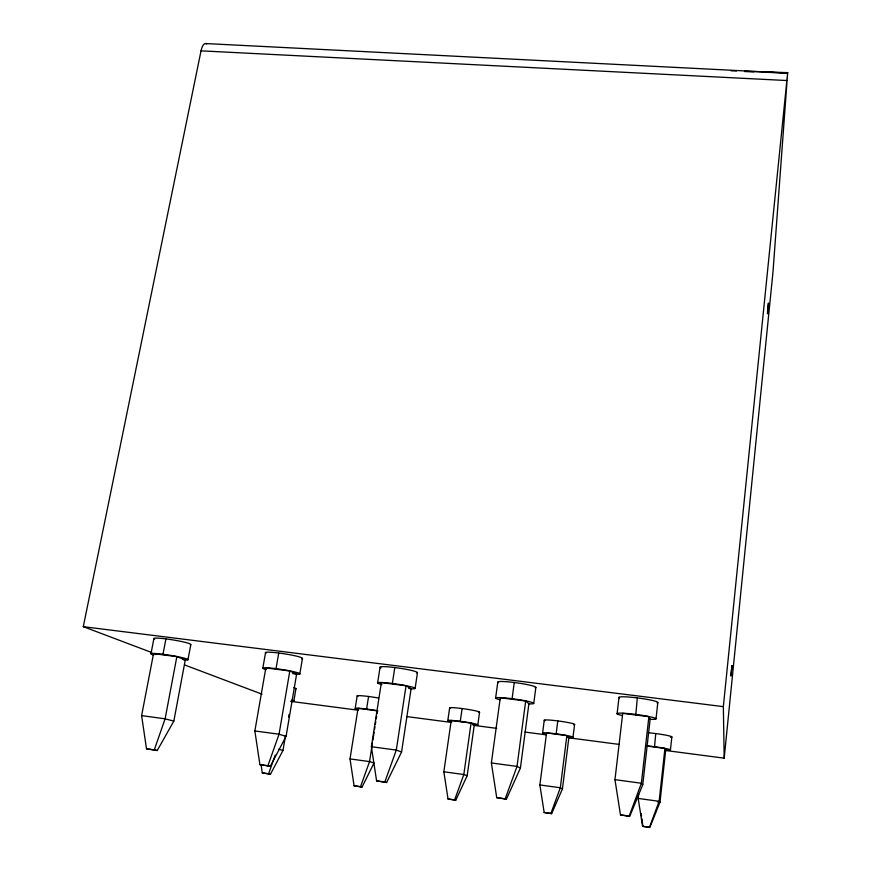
<?xml version="1.0" encoding="UTF-8"?>
<svg xmlns="http://www.w3.org/2000/svg" width="871" height="871" viewBox="0 0 871 871"><rect width="100%" height="100%" fill="white"/><g stroke="black" fill="none" stroke-linecap="round" stroke-linejoin="round"><path stroke-width="1.31" d="M724.193 758.162L723.344 706.642L787.678 72.543L773.002 271.828L724.193 758.162L664.976 750.41M656.037 718.76L657.779 702.712M646.739 746.055L664.932 748.439L659.129 801.309L649.472 827.265L642.569 826.296L638.182 798.435L638.65 794.385M670.42 750.051L671.835 737.062M655.754 733.567L654.524 747.078M648.884 716.681L641.383 783.247L629.2 816.105L620.479 814.897L614.959 779.665L622.721 713.349L648.884 716.681L650.147 719.163L642.765 784.662L629.722 816.399L620.479 814.897M637.3 697.911L635.786 715.015M617.093 713.795L619.02 697.301M566.869 735.614L560.325 787.754L550.908 813.427L544.157 812.48L539.878 784.956L546.563 732.957L566.869 735.614L568.905 737.323L562.459 788.81L551.648 813.666L544.157 812.48M557.799 720.916L556.155 733.85L556.7 734.286M542.622 732.968L544.244 720.208M572.966 737.334L574.599 724.476M520.412 768.091L528.904 703.703L525.692 701.003L500.281 697.769L491.375 762.952L496.731 797.64L506.389 799.197L520.412 768.091L517.026 766.415L491.375 762.952M525.692 701.003L517.026 766.415L505.191 798.816L496.731 797.64M533.738 703.496L535.872 687.426M514.271 682.505L512.094 698.684L512.965 699.38M495.61 698.085L497.809 682.102M471.059 723.082L463.829 774.526L454.618 799.905L448.021 798.979L443.851 771.782L451.222 720.491L471.059 723.082L474.281 724.933L467.172 775.734L455.762 800.199L448.021 798.979M477.809 724.879L479.573 712.195M462.098 708.558L460.28 721.308L461.129 721.787M447.814 720.567L449.643 707.938M401.564 751.989L411.112 688.678L406.049 685.782L381.367 682.635L371.394 746.719L376.599 780.895L386.626 782.506L401.564 751.989L396.294 750.083L371.394 746.719M415.119 688.384L417.481 672.641M406.049 685.782L396.294 750.083L384.808 782.038L376.599 780.895M394.803 667.545L392.353 683.463L393.692 684.203M355.205 708.493L357.143 695.983M372.45 742.887L369.544 761.592L360.54 786.698L354.094 785.794L350.011 758.913L358.046 708.308L377.437 710.845L377.023 713.512M372.864 740.219L374.116 732.206M374.53 729.539L374.944 726.86M375.357 724.193L375.771 721.526M376.185 718.847L376.61 716.18M368.575 696.484L366.593 709.059L367.725 709.571M377.6 683.049L380.05 667.338M261.104 764.934L262.291 772.904L270.489 774.188L282.977 750.454L285.47 735.745M288.639 717.018L289.096 714.351M286.08 736.354L296.619 674.078L289.825 670.986L265.84 667.937L254.855 730.954L259.906 764.629L270.293 766.284L286.08 736.354L279.047 734.22L254.855 730.954M293.865 701.003L295.944 688.711M299.809 673.991L302.422 658.552M289.825 670.986L279.047 734.22L267.887 765.74L259.906 764.629M278.731 653.021L276.031 668.667L277.805 669.461M262.857 667.981L265.568 652.477M173.83 721.144L185.294 659.88L176.857 656.614L153.536 653.642L141.614 715.624L146.513 748.82L157.226 750.519L173.83 721.144L165.12 718.815L141.614 715.624M176.857 656.614L165.12 718.815L154.276 749.898L146.513 748.82M187.94 659.815L190.836 644.551M150.988 653.74L153.895 638.574M165.926 638.9L162.986 654.295L165.185 655.134M151.761 652.531L83.289 626.674L201.038 50.845A14.459 5.248 89.8 0 1 206.754 43.92M262.291 772.904L268.595 773.796L275.192 755.157M642.569 826.296L649.81 827.45L660 802.191L665.716 749.996L664.932 748.439M354.094 785.794L362.064 787.046L374.029 762.942L369.544 761.592L350.011 758.913M731.085 70.812L736.474 70.987M744.563 71.248L787.711 72.641M744.498 71.52L753.927 71.858M762.005 72.162L787.602 73.099L205.589 43.55M201.038 50.845L786.796 80.535M83.289 626.674L723.344 706.642M182.736 659.554L185.294 659.88M292.678 673.577L296.619 674.078M408.673 688.373L411.112 688.678M290.816 701.384L358.112 710.203M406.561 716.55L450.971 722.375M473.857 725.369L496.731 728.363M524.995 732.065L546.531 734.895M568.066 737.715L619.216 744.411M614.959 779.665L641.383 783.247L642.765 784.662M443.851 771.782L463.829 774.526L467.172 775.734M539.878 784.956L560.325 787.754L562.459 788.81M638.182 798.435L659.129 801.309L660 802.191L657.409 801.843M154.276 749.898L157.226 750.519M268.595 773.796L270.489 774.188M267.887 765.74L270.293 766.284M360.54 786.698L362.064 787.046M384.808 782.038L386.626 782.506M454.618 799.905L455.762 800.199M278.513 749.256L282.977 750.454M505.191 798.816L506.389 799.197M550.908 813.427L551.648 813.666M153.536 653.642L156.051 654.589M184.717 664.976L262.062 694.187M641.219 813.568L641.557 816.149M641.894 818.729L642.929 826.481M546.095 734.209A15.362 1.067 7.9 0 1 548.131 732.979A15.362 1.067 7.9 0 1 569.601 736.093A15.362 1.067 7.9 0 1 567.359 737.302M648.22 732.751A15.613 1.209 7.6 0 1 666.718 735.331A15.613 1.209 7.6 0 1 670.452 737.258M647.197 745.87A15.645 1.089 7.7 0 1 667.709 748.94A15.645 1.089 7.7 0 1 664.932 750.029M622.232 715.537A19.674 1.72 7.6 0 1 623.396 713.229A19.674 1.72 7.6 0 1 651.029 717.007A19.674 1.72 7.6 0 1 649.537 719.272M544.908 720.687A15.33 1.187 7.9 0 1 560.042 721.221A15.33 1.187 7.9 0 1 573.543 724.726M499.998 699.772A19.271 1.688 8 0 1 501.968 697.693A19.271 1.688 8 0 1 528.414 701.471A19.271 1.688 8 0 1 528.479 703.833M498.419 682.668A19.216 1.873 8 0 1 517.091 682.886A19.216 1.873 8 0 1 535.132 687.807M619.564 697.998A19.619 1.916 7.5 0 1 638.781 698.096A19.619 1.916 7.5 0 1 657.082 702.984M381.901 684.606A18.988 1.633 8.4 0 1 383.414 682.57A18.988 1.633 8.4 0 1 409.13 686.315A18.988 1.633 8.4 0 1 410.851 688.83M358.721 709.582A15.003 1.023 8.4 0 1 358.732 708.243A15.003 1.023 8.4 0 1 377.894 710.856M381.008 667.937A18.944 1.829 8.4 0 1 398.254 668.013A18.944 1.829 8.4 0 1 416.752 673.076M451.886 721.874A15.155 1.045 8.2 0 1 452.593 720.48A15.155 1.045 8.2 0 1 473.846 723.572A15.155 1.045 8.2 0 1 472.931 724.933M266.199 669.636A18.824 1.579 8.7 0 1 269.291 667.948A18.824 1.579 8.7 0 1 294.55 671.9A18.824 1.579 8.7 0 1 295.356 674.198M266.014 653.239A18.781 1.764 8.8 0 1 284.403 653.816A18.781 1.764 8.8 0 1 301.649 658.792M450.59 708.493A15.123 1.165 8.2 0 1 464.842 708.929A15.123 1.165 8.2 0 1 478.451 712.5M154.592 639.172A18.716 1.698 9.2 0 1 172.001 639.76A18.716 1.698 9.2 0 1 190.335 644.812M293.81 687.687A14.872 1.111 8.7 0 1 295.726 688.787M357.905 696.397A14.97 1.132 8.4 0 1 362.184 695.798A14.97 1.132 8.4 0 1 378.504 698.03M153.688 655.068A18.759 1.524 9.1 0 1 157.869 653.718A18.759 1.524 9.1 0 1 182.322 657.681A18.759 1.524 9.1 0 1 184.358 660.033M291.72 700.044A14.905 0.991 8.6 0 1 291.284 701.079M767.536 312.036L767.525 313.8L768.451 303.01L767.536 312.036M731.956 665.673L730.932 675.842L731.956 665.673"/></g></svg>
